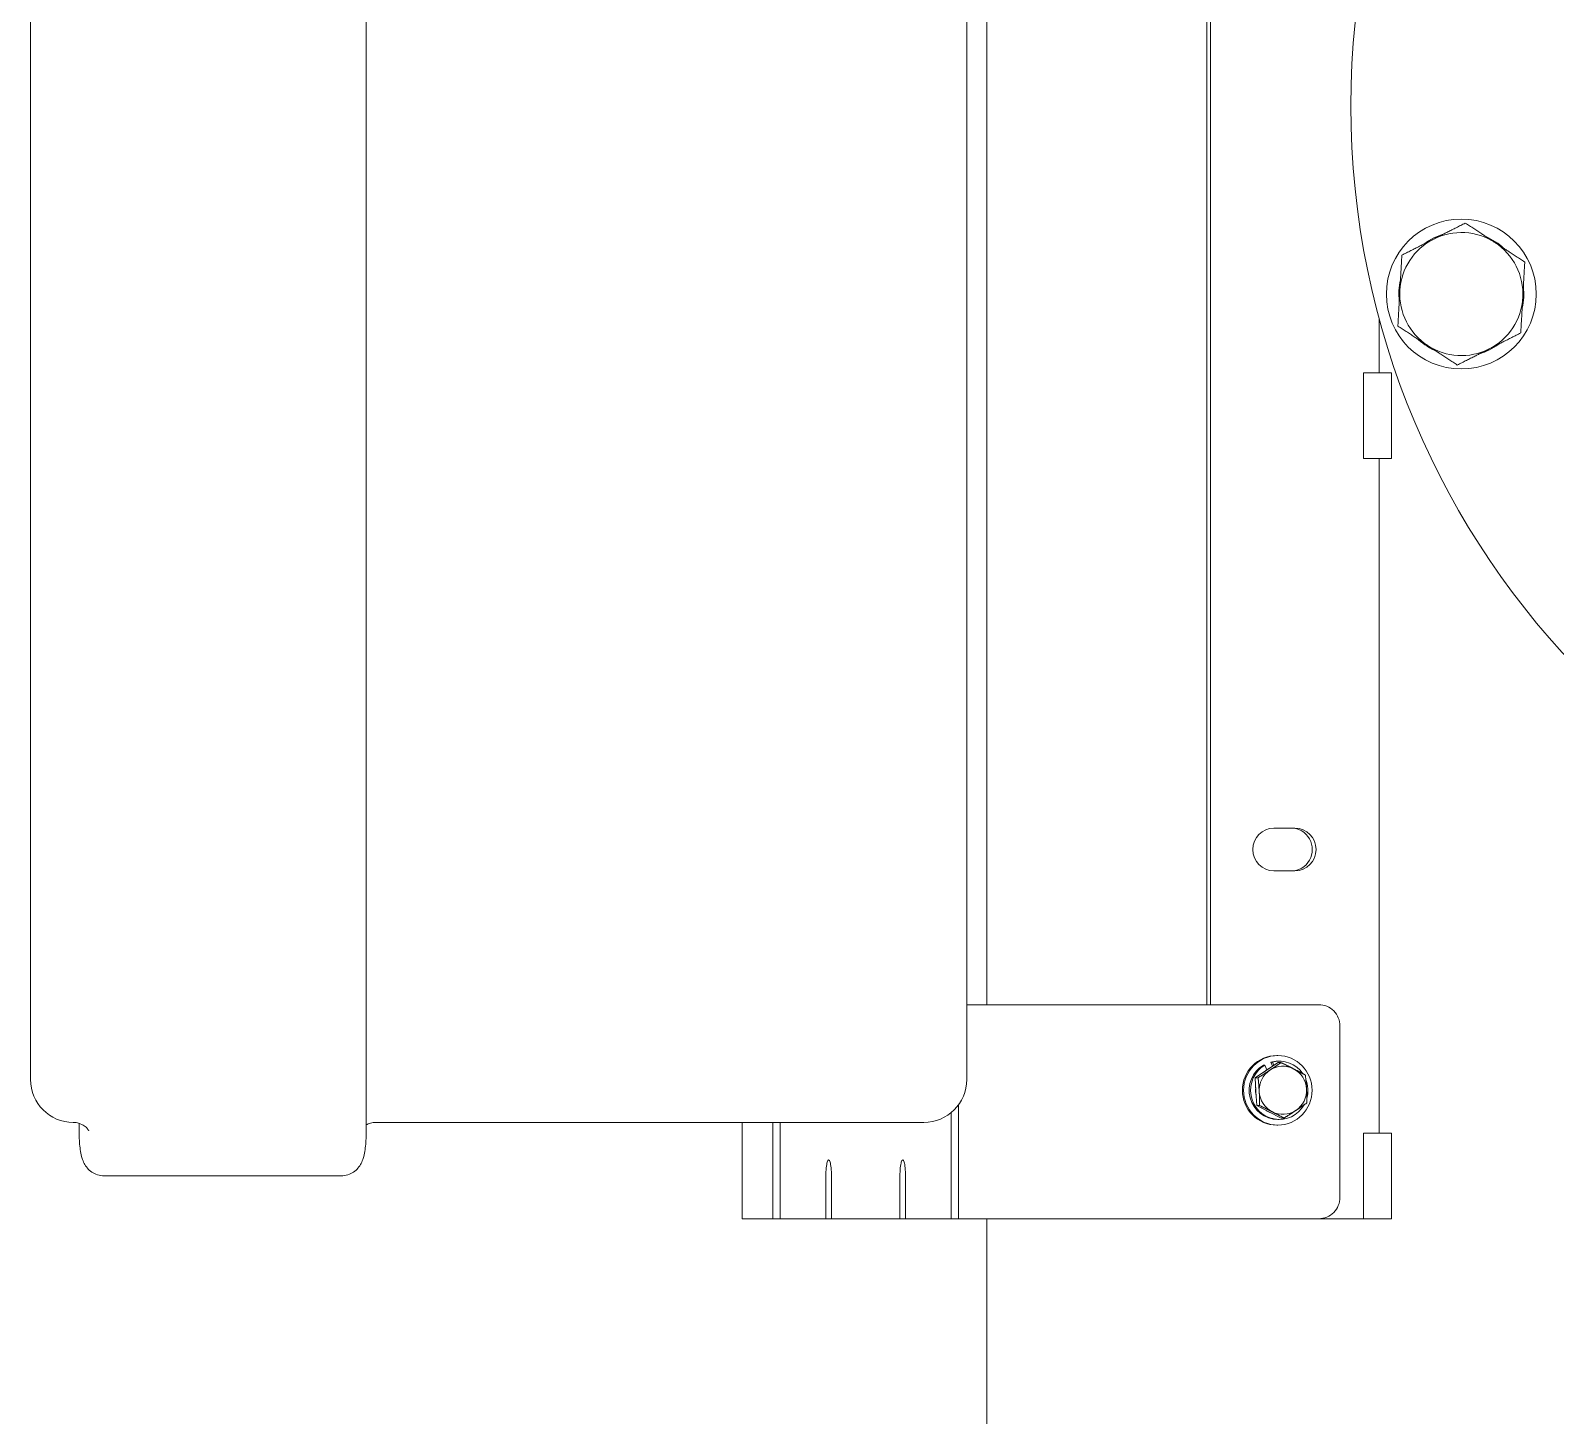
# Model space of a CAD drawing. Header units: inches. Extents: x 14 to 368, y 5 to 236.
# Drawn here: x 165.6 to 183.41, y 74.27 to 90.45 of the extents above; entities that cross this region are included whole.
import ezdxf

# ---------------------------------------------------------------- set-up
doc = ezdxf.new("R2010")
doc.units = ezdxf.units.IN
doc.header["$LTSCALE"] = 11
doc.header["$MEASUREMENT"] = 0
doc.layers.add('Visible (ANSI)', color=7, linetype='Continuous', lineweight=50)

msp = doc.modelspace()

# ---------------------------------------------------------------- linework, layer by layer
at = {"layer": 'Visible (ANSI)', "linetype": 'Continuous', "lineweight": 18}
for p, q in [((169.519114, 77.57051), (169.519114, 94.32051)), ((165.599434, 93.69551), (165.599434, 78.19551)), ((176.532532, 78.19551), (176.532532, 93.69551)), ((176.768587, 79.07051), (176.768587, 92.82051)), ((179.337719, 79.07051), (179.337719, 92.82051)), ((179.381131, 92.82051), (179.381131, 79.07051)), ((181.350747, 86.45051), (181.350747, 87.081329)), ((181.491335, 86.45051), (181.166095, 86.45051)), ((181.166095, 85.45051), (181.166095, 86.45051)), ((181.491335, 85.45051), (181.491335, 86.45051)), ((181.491335, 85.45051), (181.166095, 85.45051)), ((181.350747, 77.57051), (181.350747, 85.45051)), ((180.119737, 81.13301), (180.365939, 81.13301)), ((180.365939, 80.63301), (180.119737, 80.63301)), ((176.787702, 79.07051), (176.532532, 79.07051)), ((176.787702, 79.07051), (177.294527, 79.07051)), ((180.6447, 79.07051), (177.294527, 79.07051)), ((180.890902, 76.82051), (180.890902, 78.82051)), ((180.01589, 78.365425), (179.999568, 78.365425)), ((180.01589, 78.365425), (180.037815, 78.310037)), ((180.03544, 78.305718), (180.169174, 78.394484)), ((180.085461, 78.400481), (180.104759, 78.351728)), ((180.101784, 78.400481), (180.085461, 78.400481)), ((180.117685, 78.360308), (180.101784, 78.400481)), ((180.152296, 78.47651), (180.166188, 78.47651)), ((180.182511, 78.41051), (180.166188, 78.41051)), ((180.169174, 78.394484), (180.202671, 78.394484)), ((179.901706, 78.216951), (180.03544, 78.305718)), ((179.901706, 78.216951), (179.935204, 78.216951)), ((179.910546, 78.054964), (179.901706, 78.216951)), ((179.919385, 77.892977), (179.910546, 78.054964)), ((179.919385, 77.892977), (179.952882, 77.892977)), ((180.061958, 77.819757), (179.919385, 77.892977)), ((166.168189, 77.57051), (166.168189, 77.684839)), ((169.631282, 77.69551), (176.032532, 77.69551)), ((173.911223, 77.69551), (173.911223, 76.57051)), ((174.267485, 76.57051), (174.267485, 77.69551)), ((174.354309, 77.69551), (174.354309, 76.57051)), ((176.351263, 76.57051), (176.351263, 77.810269)), ((176.438087, 77.82051), (176.438087, 76.57051)), ((180.204531, 77.746536), (180.061958, 77.819757)), ((180.152296, 77.66451), (180.166188, 77.66451)), ((180.182511, 77.73051), (180.166188, 77.73051)), ((180.204531, 77.746536), (180.238029, 77.746536)), ((181.491335, 77.57051), (181.166095, 77.57051)), ((181.166095, 76.57051), (181.166095, 77.57051)), ((181.491335, 76.57051), (181.491335, 77.57051)), ((166.461602, 77.07051), (168.9795, 77.07051)), ((168.9795, 77.07051), (169.225702, 77.07051)), ((174.887843, 76.57051), (174.887843, 77.07051)), ((174.952961, 77.07051), (174.952961, 76.57051)), ((175.752611, 76.57051), (175.752611, 77.07051)), ((175.817729, 77.07051), (175.817729, 76.57051)), ((173.917869, 76.57051), (173.911223, 76.57051)), ((173.917869, 76.57051), (174.267485, 76.57051)), ((174.354309, 76.57051), (174.267485, 76.57051)), ((174.354309, 76.57051), (174.887843, 76.57051)), ((174.952961, 76.57051), (174.887843, 76.57051)), ((174.952961, 76.57051), (175.752611, 76.57051)), ((175.817729, 76.57051), (175.752611, 76.57051)), ((175.817729, 76.57051), (176.351263, 76.57051)), ((176.438087, 76.57051), (176.351263, 76.57051)), ((176.438087, 76.57051), (176.787702, 76.57051)), ((176.768587, 59.59551), (176.768587, 76.57051)), ((177.294527, 76.57051), (176.787702, 76.57051)), ((177.294527, 76.57051), (180.6447, 76.57051)), ((180.6447, 76.57051), (181.166095, 76.57051)), ((181.491335, 76.57051), (181.166095, 76.57051))]:
    msp.add_line(p, q, dxfattribs=at)
for centre, radius in [((190.518842, 89.57051), 9.5), ((182.308473, 87.370548), 0.875)]:
    msp.add_circle(centre, radius, dxfattribs=at)
for centre, radius, start, end in [((182.308473, 87.370548), 0.71875, 116.7837725, 176.7837725), ((182.308473, 87.370548), 0.7295, 106.9354111, 126.632134), ((182.308473, 87.370548), 0.71875, 56.7837725, 116.7837725), ((182.308473, 87.370548), 0.7295, 46.9354111, 66.632134), ((182.308473, 87.370548), 0.71875, 356.7837725, 56.7837725), ((182.308473, 87.370548), 0.7295, 166.9354111, 186.632134), ((182.308473, 87.370548), 0.7295, 346.9354111, 6.632134), ((182.308473, 87.370548), 0.71875, 176.7837725, 236.7837725), ((182.308473, 87.370548), 0.71875, 296.7837725, 356.7837725), ((182.308473, 87.370548), 0.7295, 226.9354111, 246.632134), ((182.308473, 87.370548), 0.71875, 236.7837725, 296.7837725), ((182.308473, 87.370548), 0.7295, 286.9354111, 306.632134), ((166.099434, 78.19551), 0.5, 180, 270), ((176.032532, 78.19551), 0.5, 270, 0)]:
    msp.add_arc(centre, radius, start, end, dxfattribs=at)
for centre, major_axis, ratio, start_param, end_param in [((180.119737, 80.88301), (0, -0.25), 0.984807753, 3.141592654, 6.283185307), ((180.322527, 80.88301), (0, -0.25), 0.984807753, 0, 3.141592654), ((180.365939, 80.88301), (0, 0.25), 0.984807753, 3.141592654, 6.283185307), ((180.6447, 78.82051), (0, 0.25), 0.984807753, 4.71238898, 6.283185307), ((180.152296, 78.07051), (0, -0.406), 0.984807753, 3.141592654, 6.283185307), ((180.166188, 78.07051), (0, -0.34), 0.984807753, 3.662445572, 6.283185307), ((180.182511, 78.07051), (0, -0.34), 0.984807753, 3.662445572, 7.332552826), ((180.224708, 78.07051), (0, 0.281), 0.984807753, 5.814939657, 6.862137208), ((180.166188, 78.07051), (0, 0.34), 0.984807753, 0, 0.243494159), ((180.182511, 78.07051), (0, 0.34), 0.984807753, 5.3193991, 6.526679466), ((180.224708, 78.07051), (0, -0.281), 0.984807753, 3.720544554, 4.767742106), ((180.182511, 78.07051), (0, 0.281), 0.984807753, 0.447825968, 0.710077833), ((180.224708, 78.07051), (0, 0.281), 0.984807753, 4.767742106, 5.814939657), ((180.182511, 78.07051), (0, -0.34), 0.984807753, 1.297107656, 1.956893262), ((180.182511, 78.07051), (0, 0.281), 0.984807753, 1.448909678, 1.803389226), ((180.224708, 78.07051), (0, -0.281), 0.984807753, 4.767742106, 5.814939657), ((180.224708, 78.07051), (0, 0.281), 0.984807753, 3.720544554, 4.767742106), ((176.394675, 77.82051), (0, -0.25), 0.173648178, 1.570796327, 1.894230803), ((180.182511, 78.07051), (0, -0.281), 0.984807753, 5.69586344, 5.934015873), ((180.224708, 78.07051), (0, -0.281), 0.984807753, 5.814939657, 6.862137208), ((174.920402, 77.07051), (0, 0.1875), 0.173648178, 4.71238898, 7.853981634), ((175.78517, 77.07051), (0, 0.1875), 0.173648178, 4.71238898, 7.853981634), ((180.6447, 76.82051), (0, -0.25), 0.984807753, 0, 1.570796327)]:
    msp.add_ellipse(centre, major_axis=major_axis, ratio=ratio, start_param=start_param, end_param=end_param, dxfattribs=at)
msp.add_ellipse((180.166188, 78.07051), major_axis=(0, -0.406), ratio=0.984807753, dxfattribs=at)
for points, weights in [([(181.984586, 88.012186), (182.156513, 88.098971), (182.355036, 88.199182)], [1, 1.04314139574, 1.01001874936]), ([(182.355036, 88.199182), (182.541083, 88.077361), (182.702204, 87.971861)], [1.01001874936, 1.04314139574, 1]), ([(181.614137, 87.82519), (181.81266, 87.925401), (181.984586, 88.012186)], [1.01001874936, 1.04314139574, 1]), ([(181.590855, 87.410873), (181.60166, 87.603158), (181.614137, 87.82519)], [1, 1.04314139574, 1.01001874936]), ([(182.702204, 87.971861), (182.863326, 87.866361), (183.049372, 87.74454)], [1, 1.04314139574, 1.01001874936]), ([(183.049372, 87.74454), (183.036896, 87.522509), (183.026091, 87.330223)], [1.01001874936, 1.04314139574, 1]), ([(181.567573, 86.996556), (181.58005, 87.218588), (181.590855, 87.410873)], [1.01001874936, 1.04314139574, 1]), ([(183.026091, 87.330223), (183.015286, 87.137938), (183.002809, 86.915906)], [1, 1.04314139574, 1.01001874936]), ([(181.914742, 86.769235), (181.75362, 86.874735), (181.567573, 86.996556)], [1, 1.04314139574, 1.01001874936]), ([(183.002809, 86.915906), (182.804286, 86.815696), (182.632359, 86.728911)], [1.01001874936, 1.04314139574, 1]), ([(182.26191, 86.541915), (182.075863, 86.663735), (181.914742, 86.769235)], [1.01001874936, 1.04314139574, 1]), ([(182.632359, 86.728911), (182.460433, 86.642125), (182.26191, 86.541915)], [1, 1.04314139574, 1.01001874936]), ([(180.073296, 78.305718), (180.135362, 78.346914), (180.202671, 78.394484)], [1, 1.0379548493, 1]), ([(180.202671, 78.394484), (180.283434, 78.355245), (180.349603, 78.321264)], [1, 1.0379548493, 1]), ([(179.935204, 78.216951), (180.01123, 78.264521), (180.073296, 78.305718)], [1, 1.0379548493, 1]), ([(179.948401, 78.054964), (179.944299, 78.130142), (179.935204, 78.216951)], [1, 1.0379548493, 1]), ([(180.349603, 78.321264), (180.415771, 78.287282), (180.487818, 78.248043)], [1, 1.0379548493, 1]), ([(180.487818, 78.248043), (180.496913, 78.161235), (180.501015, 78.086057)], [1, 1.0379548493, 1]), ([(179.952882, 77.892977), (179.952503, 77.979786), (179.948401, 78.054964)], [1, 1.0379548493, 1]), ([(180.501015, 78.086057), (180.505118, 78.010878), (180.505496, 77.92407)], [1, 1.0379548493, 1]), ([(180.099814, 77.819757), (180.033645, 77.853738), (179.952882, 77.892977)], [1, 1.0379548493, 1]), ([(180.376121, 77.835303), (180.314055, 77.794106), (180.238029, 77.746536)], [1, 1.0379548493, 1]), ([(180.505496, 77.92407), (180.438187, 77.8765), (180.376121, 77.835303)], [1, 1.0379548493, 1]), ([(180.238029, 77.746536), (180.165982, 77.785775), (180.099814, 77.819757)], [1, 1.0379548493, 1])]:
    msp.add_rational_spline(points, weights, degree=2, dxfattribs=at)
for points, knots in [([(166.280563, 77.598313), (166.280563, 77.598313), (166.280028, 77.599514), (166.276254, 77.606073), (166.272049, 77.613173), (166.255227, 77.632546), (166.24443, 77.643594), (166.211289, 77.666913), (166.188961, 77.679107), (166.142099, 77.692336), (166.120814, 77.69551), (166.099434, 77.69551)], [4.3537578447, 4.3537578447, 4.3537578447, 4.3537578447, 4.4193181904, 4.4193181904, 4.5150129862, 4.5150129862, 4.590805456, 4.590805456, 4.6634067718, 4.6634067718, 4.7123889804, 4.7123889804, 4.7123889804, 4.7123889804]), ([(169.519114, 77.665665), (169.532981, 77.673688), (169.550028, 77.681442), (169.588616, 77.692336), (169.609902, 77.69551), (169.631282, 77.69551)], [1.4706784479, 1.4706784479, 1.4706784479, 1.4706784479, 1.5218141182, 1.5218141182, 1.5707963268, 1.5707963268, 1.5707963268, 1.5707963268]), ([(166.461602, 77.07051), (166.433755, 77.07051), (166.406091, 77.075288), (166.355413, 77.091745), (166.333164, 77.103716), (166.292361, 77.131626), (166.276328, 77.14758), (166.246426, 77.182128), (166.236109, 77.199275), (166.215336, 77.237891), (166.208625, 77.256471), (166.19344, 77.303598), (166.188097, 77.329679), (166.17905, 77.384236), (166.175776, 77.412242), (166.170912, 77.470509), (166.169363, 77.500681), (166.168342, 77.544293), (166.168189, 77.557401), (166.168189, 77.57051)], [1.570796327, 1.570796327, 1.570796327, 1.570796327, 1.627124189, 1.627124189, 1.689021585, 1.689021585, 1.768792655, 1.768792655, 1.883046962, 1.883046962, 2.065084116, 2.065084116, 2.379243381, 2.379243381, 2.693402647, 2.693402647, 3.007561912, 3.007561912, 3.141592654, 3.141592654, 3.141592654, 3.141592654]), ([(169.225702, 77.07051), (169.253549, 77.07051), (169.281213, 77.075288), (169.331891, 77.091745), (169.354139, 77.103716), (169.394943, 77.131626), (169.410975, 77.14758), (169.440878, 77.182128), (169.451195, 77.199275), (169.471968, 77.237891), (169.478678, 77.256471), (169.493863, 77.303598), (169.499207, 77.329679), (169.508254, 77.384236), (169.511527, 77.412242), (169.516392, 77.470509), (169.51794, 77.500681), (169.518962, 77.544293), (169.519114, 77.557401), (169.519114, 77.57051)], [4.71238898, 4.71238898, 4.71238898, 4.71238898, 4.768716843, 4.768716843, 4.830614238, 4.830614238, 4.910385309, 4.910385309, 5.024639616, 5.024639616, 5.20667677, 5.20667677, 5.520836035, 5.520836035, 5.8349953, 5.8349953, 6.149154566, 6.149154566, 6.283185307, 6.283185307, 6.283185307, 6.283185307])]:
    msp.add_open_spline(points, degree=3, knots=knots, dxfattribs=at)

doc.saveas('drawing.dxf')
